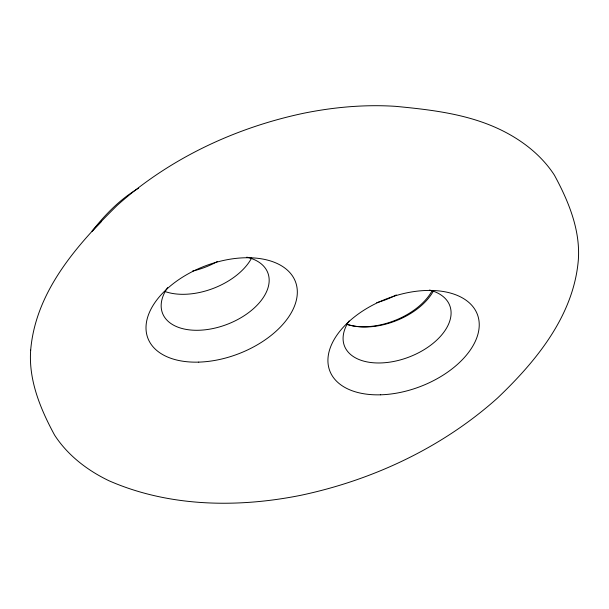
<?xml version="1.0" encoding="UTF-8"?>
<svg xmlns="http://www.w3.org/2000/svg" width="609" height="609" viewBox="0 0 609 609"><rect width="100%" height="100%" fill="white"/><g stroke="black" fill="none" stroke-linecap="round" stroke-linejoin="round"><path stroke-width="0.91" d="M101.064 221.927L92.088 231.161C105.182 214.513 120.217 199.067 138.578 188.227M251.646 257.965A56.401 33.548 -21 0 1 164.773 291.437M432.283 290.417A56.401 33.548 -21 0 1 347.183 324.49M217.268 261.588A56.401 33.548 -21 0 1 192.513 271.081M396.314 294.916A56.401 33.548 -21 0 1 376.689 302.658M433.562 290.653A56.401 33.548 -21 0 1 346.688 324.125M246.797 257.165A56.401 33.548 -21 0 1 260.279 301.645A56.401 33.548 -21 0 1 187.473 329.621A56.401 33.548 -21 0 1 167.635 287.585M429.528 290.051A56.401 33.548 -21 0 1 442.012 334.554A56.401 33.548 -21 0 1 369.678 362.355A56.401 33.548 -21 0 1 349.086 320.966M30.686 350.084C28.433 380.191 40.529 409.172 54.589 435.1C67.698 455.349 87.452 470.445 109.026 480.775C168.944 507.015 237.449 508.028 300.816 495.3C373.035 479.983 442.332 447.501 497.5 398.065C536.27 361.137 573.625 315.614 578.314 260.18C580.567 230.073 568.471 201.092 554.411 175.164C541.302 154.914 521.548 139.811 499.974 129.481C467.4 113.906 431.058 109.749 395.553 106.339C364.73 104.345 333.732 107.146 303.503 113.282C235.082 127.783 169.439 158.561 117.172 205.393C77.107 244.826 35.619 291.437 30.686 350.084M380.655 394.807A79.01 46.992 -21 0 0 477.486 314.708A79.01 46.992 -21 0 0 352.603 318.393A79.01 46.992 -21 0 0 380.655 394.807M198.74 362.119A79.01 46.992 -21 0 0 295.571 282.02A79.01 46.992 -21 0 0 170.687 285.705A79.01 46.992 -21 0 0 198.74 362.119"/></g></svg>
